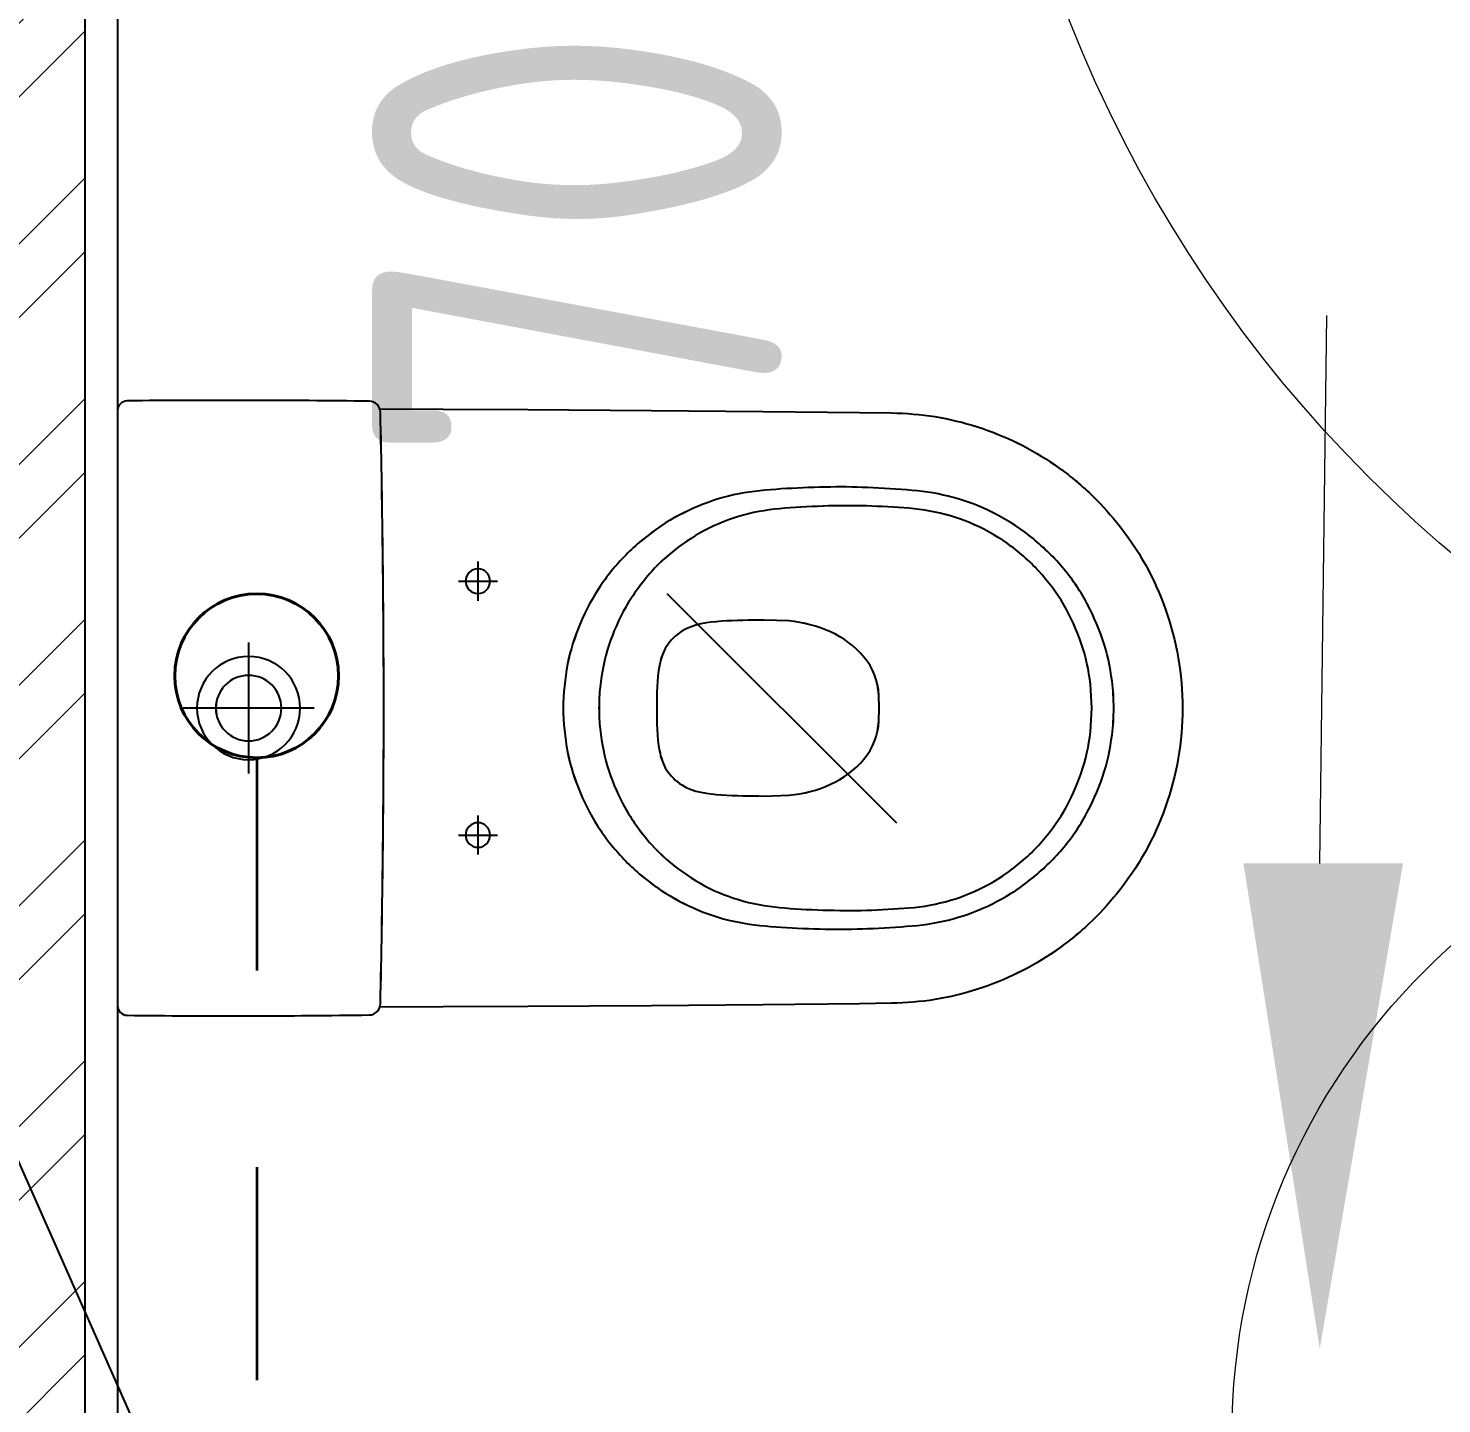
# Model space of a CAD drawing. Header units: millimetres. Extents: x -10178924 to 11692288, y -947381 to 58396.
# Drawn here: x 768375 to 769237, y -889087 to -888247 of the extents above; entities that cross this region are included whole.
import ezdxf
from ezdxf import colors
from ezdxf.entities.mleader import LeaderData, LeaderLine
from ezdxf.math import Vec2, Vec3

# ---------------------------------------------------------------- set-up
doc = ezdxf.new("R2010")
doc.units = ezdxf.units.MM
doc.linetypes.add('Dashed 1', pattern=[250, 130, -120])
for name, color, linetype, lineweight in [('!К3', 30, 'Continuous', 30), ('АР_Двери', 250, 'Continuous', 9), ('Двери', 7, 'Continuous', 9), ('Перегородки', 162, 'Continuous', 9), ('Сантех.оборуд НЕТ НА ТХ', 4, 'Continuous', 0), ('Сантехнические приборы', 7, 'Continuous', 9)]:
    doc.layers.add(name, color=color, linetype=linetype, lineweight=lineweight)
for name, color, linetype in [('PDF _Марки помещений', 5, 'Continuous'), ('ВК_Выноски', 7, 'Continuous'), ('ТХ пищеблок новое 12.09', 252, 'Continuous')]:
    doc.layers.add(name, color=color, linetype=linetype)
doc.layers.add('PDF _Стены отделка', color=7, linetype='Continuous', true_color=0xb505c2)
doc.styles.add('ISOCPEUR', font='isocpeui.ttf', dxfattribs={"width": 0.9})
doc.styles.add('ISOCPEUR_1', font='isocpeur.ttf', dxfattribs={"width": 0.78, "height": 240})

# ---------------------------------------------------------------- blocks, each defined once
blk = doc.blocks.new('_None')
blk = doc.blocks.new('*U2218')
at = {"layer": 'АР_Двери'}
blk.add_arc((50, 0), 815.35, 270, 0, dxfattribs=at)
blk = doc.blocks.new('_Oblique')
at = {"color": 0, "linetype": 'ByBlock', "lineweight": -2}
blk.add_line((-0.5, -0.5), (0.5, 0.5), dxfattribs=at)
blk = doc.blocks.new('A$C5282721b')
at = {"layer": 'Перегородки', "lineweight": 20, "true_color": 0x000000, "transparency": 33554687}
h = blk.add_hatch(dxfattribs=at)
h.set_pattern_fill('ANSI32', color=18, scale=10)
h.set_pattern_definition([(45, (-3081.59, 241515.3), (-67.35192, 67.35192), []), (45, (-3036.69, 241515.3), (-67.35192, 67.35192), [])])
h.paths.add_polyline_path([(49152.073, -10813.422), (49152.073, -11596.906), (49272.073, -11596.906), (49272.073, -10813.422)])
h.paths.add_polyline_path([(49152.073, -10813.422), (49272.073, -10813.422), (49272.073, -9333.422), (49152.073, -9333.422), (49152.073, -9823.422)])
h.paths.add_polyline_path([(50792.073, -7673.422), (50792.073, -7553.422), (48997.987, -7553.422), (48997.987, -7673.422)])
at = {"layer": 'PDF _Марки помещений', "color": 18, "lineweight": 9, "true_color": 0x000000, "transparency": 33554687}
blk.add_circle((50372.383, -10497.01), 400.064, dxfattribs=at)
at = {"layer": 'Перегородки', "color": 18, "linetype": 'Continuous', "lineweight": 25, "true_color": 0x000000, "transparency": 33554687}
for p, q in [((49272.073, -9333.422), (49272.073, -10813.422)), ((49292.073, -9353.422), (49292.073, -10813.422))]:
    blk.add_line(p, q, dxfattribs=at)
at = {"layer": 'Сантех.оборуд НЕТ НА ТХ', "color": 18, "true_color": 0x000000, "transparency": 33554559}
blk.add_lwpolyline([(50025.827, -10148.231), (50030.06, -9813.795)], dxfattribs=at)
at = {"layer": 'Сантехнические приборы', "color": 18, "true_color": 0x000000, "transparency": 33554559}
blk.add_solid([(49979.26, -10148.231), (50025.827, -10444.566), (50076.627, -10148.231)], dxfattribs=at)
at = {"layer": 'ТХ пищеблок новое 12.09', "transparency": 33554687}
for p, q in [((49292.064, -9872.166), (49292.064, -10053.422)), ((49292.073, -9872.166), (49292.073, -10053.422)), ((49292.073, -9872.166), (49292.073, -10053.422)), ((49452.12, -9870.81), (49490.827, -9870.965)), ((49452.13, -9870.81), (49490.836, -9870.965)), ((49490.827, -9870.965), (49542.509, -9871.229)), ((49490.836, -9870.965), (49542.518, -9871.229)), ((49542.509, -9871.229), (49617.755, -9871.747)), ((49542.518, -9871.229), (49617.765, -9871.747)), ((49617.755, -9871.747), (49686.199, -9872.348)), ((49617.765, -9871.747), (49686.209, -9872.348)), ((49686.199, -9872.348), (49744.849, -9872.966)), ((49686.209, -9872.348), (49744.858, -9872.966)), ((49744.849, -9872.966), (49764.417, -9873.203)), ((49744.858, -9872.966), (49764.426, -9873.203)), ((49512.037, -9963.988), (49512.037, -9987.872)), ((49512.047, -9963.988), (49512.047, -9987.872)), ((49500.098, -9975.933), (49523.982, -9975.933)), ((49500.108, -9975.933), (49523.992, -9975.933)), ((49701.854, -10000.203), (49686.773, -9999.762)), ((49701.863, -10000.203), (49686.782, -9999.762)), ((49372.062, -10013.421), (49372.062, -10093.419)), ((49372.071, -10013.421), (49372.071, -10093.419)), ((49886.765, -10053.422), (49885.905, -10038.859)), ((49886.774, -10053.422), (49885.914, -10038.859)), ((49756.986, -10053.422), (49756.777, -10045.54)), ((49756.996, -10053.422), (49756.787, -10045.54)), ((49292.064, -10053.422), (49292.064, -10234.673)), ((49292.073, -10053.422), (49292.073, -10234.673)), ((49292.073, -10053.422), (49292.073, -10234.673)), ((49412.058, -10053.422), (49332.06, -10053.422)), ((49412.068, -10053.422), (49332.07, -10053.422)), ((49756.777, -10061.305), (49756.986, -10053.422)), ((49756.787, -10061.305), (49756.996, -10053.422)), ((49885.905, -10067.985), (49886.765, -10053.422)), ((49885.914, -10067.985), (49886.774, -10053.422)), ((49686.773, -10107.083), (49701.854, -10106.642)), ((49686.782, -10107.083), (49701.863, -10106.642)), ((49512.037, -10118.967), (49512.037, -10142.846)), ((49512.047, -10118.967), (49512.047, -10142.846)), ((49500.098, -10130.907), (49523.982, -10130.907)), ((49500.108, -10130.907), (49523.992, -10130.907)), ((49490.827, -10235.88), (49452.12, -10236.034)), ((49490.836, -10235.88), (49452.13, -10236.034)), ((49542.509, -10235.616), (49490.827, -10235.88)), ((49542.518, -10235.616), (49490.836, -10235.88)), ((49617.755, -10235.097), (49542.509, -10235.616)), ((49617.765, -10235.097), (49542.518, -10235.616)), ((49686.199, -10234.497), (49617.755, -10235.097)), ((49686.209, -10234.497), (49617.765, -10235.097)), ((49744.849, -10233.885), (49686.199, -10234.497)), ((49744.858, -10233.885), (49686.209, -10234.497)), ((49764.417, -10233.642), (49744.849, -10233.885)), ((49764.426, -10233.642), (49744.858, -10233.885))]:
    blk.add_line(p, q, dxfattribs=at)
at = {"layer": 'ТХ пищеблок новое 12.09', "ltscale": 100, "transparency": 33554687}
for p, q in [((49292.073, -9872.166), (49292.073, -10053.422)), ((49292.073, -9872.166), (49292.073, -10053.422)), ((49452.13, -9870.81), (49490.836, -9870.965)), ((49490.836, -9870.965), (49542.518, -9871.229)), ((49542.518, -9871.229), (49617.765, -9871.747)), ((49617.765, -9871.747), (49686.209, -9872.348)), ((49686.209, -9872.348), (49744.858, -9872.966)), ((49744.858, -9872.966), (49764.426, -9873.203)), ((49512.047, -9963.988), (49512.047, -9987.872)), ((49500.108, -9975.933), (49523.992, -9975.933)), ((49701.863, -10000.203), (49686.782, -9999.762)), ((49372.071, -10013.421), (49372.071, -10093.419)), ((49886.774, -10053.422), (49885.914, -10038.859)), ((49756.996, -10053.422), (49756.787, -10045.54)), ((49292.073, -10053.422), (49292.073, -10234.673)), ((49292.073, -10053.422), (49292.073, -10234.673)), ((49412.068, -10053.422), (49332.07, -10053.422)), ((49756.787, -10061.305), (49756.996, -10053.422)), ((49885.914, -10067.985), (49886.774, -10053.422)), ((49686.782, -10107.083), (49701.863, -10106.642)), ((49512.047, -10118.967), (49512.047, -10142.846)), ((49500.108, -10130.907), (49523.992, -10130.907)), ((49490.836, -10235.88), (49452.13, -10236.034)), ((49542.518, -10235.616), (49490.836, -10235.88)), ((49617.765, -10235.097), (49542.518, -10235.616)), ((49686.209, -10234.497), (49617.765, -10235.097)), ((49744.858, -10233.885), (49686.209, -10234.497)), ((49764.426, -10233.642), (49744.858, -10233.885))]:
    blk.add_line(p, q, dxfattribs=at)
at = {"layer": 'ТХ пищеблок новое 12.09', "transparency": 33554687}
for points in [[(49297.995, -9865.871), (49294.71, -9865.915), (49292.064, -9868.589), (49292.064, -9871.88)], [(49298.005, -9865.871), (49294.719, -9865.915), (49292.073, -9868.589), (49292.073, -9871.88)], [(49445.616, -9866.119), (49397.671, -9865.452), (49345.951, -9865.364), (49297.995, -9865.871)], [(49445.626, -9866.119), (49397.681, -9865.452), (49345.96, -9865.364), (49298.005, -9865.871)], [(49452.506, -9872.954), (49452.429, -9869.195), (49449.381, -9866.169), (49445.616, -9866.119)], [(49452.516, -9872.954), (49452.439, -9869.195), (49449.39, -9866.169), (49445.626, -9866.119)], [(49292.064, -9871.88), (49292.064, -9871.88), (49292.064, -9872.166), (49292.064, -9872.166)], [(49292.073, -9871.88), (49292.073, -9871.88), (49292.073, -9872.166), (49292.073, -9872.166)], [(49454.54, -10053.422), (49454.54, -9993.83), (49453.84, -9932.541), (49452.506, -9872.954)], [(49454.55, -10053.422), (49454.55, -9993.83), (49453.85, -9932.541), (49452.516, -9872.954)], [(49764.417, -9873.203), (49773.297, -9873.412), (49782.133, -9874.095), (49790.919, -9875.512)], [(49764.426, -9873.203), (49773.306, -9873.412), (49782.142, -9874.095), (49790.929, -9875.512)], [(49790.919, -9875.512), (49799.739, -9876.94), (49808.415, -9879.062), (49816.931, -9881.752)], [(49790.929, -9875.512), (49799.748, -9876.94), (49808.424, -9879.062), (49816.941, -9881.752)], [(49816.931, -9881.752), (49825.425, -9884.431), (49833.649, -9887.865), (49841.653, -9891.762)], [(49816.941, -9881.752), (49825.435, -9884.431), (49833.659, -9887.865), (49841.663, -9891.762)], [(49841.653, -9891.762), (49849.425, -9895.543), (49856.944, -9899.975), (49864.032, -9904.908)], [(49841.663, -9891.762), (49849.435, -9895.543), (49856.953, -9899.975), (49864.042, -9904.908)], [(49864.032, -9904.908), (49871.446, -9910.062), (49878.452, -9915.707), (49885.067, -9921.864)], [(49864.042, -9904.908), (49871.456, -9910.062), (49878.462, -9915.707), (49885.076, -9921.864)], [(49697.036, -9919.67), (49688.36, -9920.249), (49679.739, -9921.076), (49671.19, -9922.674)], [(49697.046, -9919.67), (49688.37, -9920.249), (49679.749, -9921.076), (49671.199, -9922.674)], [(49723.958, -9918.512), (49714.962, -9918.722), (49705.999, -9919.069), (49697.036, -9919.67)], [(49723.967, -9918.512), (49714.971, -9918.722), (49706.009, -9919.069), (49697.046, -9919.67)], [(49749.87, -9918.777), (49741.249, -9918.457), (49732.579, -9918.308), (49723.958, -9918.512)], [(49749.88, -9918.777), (49741.259, -9918.457), (49732.588, -9918.308), (49723.967, -9918.512)], [(49777.084, -9920.497), (49768.016, -9919.714), (49758.96, -9919.13), (49749.87, -9918.777)], [(49777.093, -9920.497), (49768.026, -9919.714), (49758.969, -9919.13), (49749.88, -9918.777)], [(49802.125, -9924.868), (49793.929, -9922.613), (49785.55, -9921.213), (49777.084, -9920.497)], [(49802.135, -9924.868), (49793.938, -9922.613), (49785.56, -9921.213), (49777.093, -9920.497)], [(49671.19, -9922.674), (49662.784, -9924.245), (49654.455, -9926.852), (49646.573, -9930.149)], [(49671.199, -9922.674), (49662.793, -9924.245), (49654.464, -9926.852), (49646.582, -9930.149)], [(49826.043, -9933.969), (49818.447, -9930.088), (49810.333, -9927.133), (49802.125, -9924.868)], [(49826.052, -9933.969), (49818.457, -9930.088), (49810.343, -9927.133), (49802.135, -9924.868)], [(49885.067, -9921.864), (49891.158, -9927.536), (49896.697, -9933.704), (49902.006, -9940.104)], [(49885.076, -9921.864), (49891.167, -9927.536), (49896.707, -9933.704), (49902.015, -9940.104)], [(49646.573, -9930.149), (49638.69, -9933.445), (49630.973, -9937.353), (49623.89, -9942.16)], [(49646.582, -9930.149), (49638.7, -9933.445), (49630.983, -9937.353), (49623.9, -9942.16)], [(49683.405, -9933.445), (49675.01, -9934.961), (49666.863, -9937.601), (49659.002, -9940.892)], [(49683.414, -9933.445), (49675.019, -9934.961), (49666.872, -9937.601), (49659.012, -9940.892)], [(49709.031, -9930.744), (49700.459, -9931.234), (49691.855, -9931.912), (49683.405, -9933.445)], [(49709.04, -9930.744), (49700.469, -9931.234), (49691.864, -9931.912), (49683.414, -9933.445)], [(49736.255, -9929.884), (49727.166, -9929.939), (49718.104, -9930.226), (49709.031, -9930.744)], [(49736.265, -9929.884), (49727.175, -9929.939), (49718.113, -9930.226), (49709.04, -9930.744)], [(49762.223, -9930.617), (49753.58, -9930.127), (49744.915, -9929.818), (49736.255, -9929.884)], [(49762.233, -9930.617), (49753.59, -9930.127), (49744.924, -9929.818), (49736.265, -9929.884)], [(49787.915, -9933.147), (49779.482, -9931.56), (49770.778, -9931.108), (49762.223, -9930.617)], [(49787.925, -9933.147), (49779.491, -9931.56), (49770.787, -9931.108), (49762.233, -9930.617)], [(49812.461, -9940.385), (49804.584, -9937.033), (49796.316, -9934.74), (49787.915, -9933.147)], [(49812.47, -9940.385), (49804.593, -9937.033), (49796.325, -9934.74), (49787.925, -9933.147)], [(49848.273, -9947.892), (49841.372, -9942.474), (49833.837, -9937.959), (49826.043, -9933.969)], [(49848.283, -9947.892), (49841.382, -9942.474), (49833.846, -9937.959), (49826.052, -9933.969)], [(49623.89, -9942.16), (49616.559, -9947.126), (49609.647, -9952.594), (49603.385, -9958.861)], [(49623.9, -9942.16), (49616.568, -9947.126), (49609.656, -9952.594), (49603.394, -9958.861)], [(49659.002, -9940.892), (49651.181, -9944.149), (49643.723, -9948.454), (49636.833, -9953.377)], [(49659.012, -9940.892), (49651.19, -9944.149), (49643.732, -9948.454), (49636.842, -9953.377)], [(49834.956, -9952.804), (49827.955, -9947.832), (49820.365, -9943.758), (49812.461, -9940.385)], [(49834.965, -9952.804), (49827.965, -9947.832), (49820.375, -9943.758), (49812.47, -9940.385)], [(49902.006, -9940.104), (49927.924, -9972.184), (49942.063, -10012.186), (49942.063, -10053.422)], [(49902.015, -9940.104), (49927.933, -9972.184), (49942.072, -10012.186), (49942.072, -10053.422)], [(49636.833, -9953.377), (49629.992, -9958.266), (49623.537, -9963.888), (49617.942, -9970.178)], [(49636.842, -9953.377), (49630.002, -9958.266), (49623.547, -9963.888), (49617.952, -9970.178)], [(49854.298, -9969.764), (49848.477, -9963.425), (49841.973, -9957.781), (49834.956, -9952.804)], [(49854.308, -9969.764), (49848.487, -9963.425), (49841.982, -9957.781), (49834.965, -9952.804)], [(49867.494, -9966.066), (49861.717, -9959.357), (49855.224, -9953.36), (49848.273, -9947.892)], [(49867.504, -9966.066), (49861.727, -9959.357), (49855.234, -9953.36), (49848.283, -9947.892)], [(49603.385, -9958.861), (49597.244, -9964.985), (49591.649, -9971.666), (49586.815, -9978.876)], [(49603.394, -9958.861), (49597.254, -9964.985), (49591.659, -9971.666), (49586.825, -9978.876)], [(49617.942, -9970.178), (49612.011, -9976.837), (49606.725, -9983.958), (49602.282, -9991.708)], [(49617.952, -9970.178), (49612.021, -9976.837), (49606.735, -9983.958), (49602.292, -9991.708)], [(49869.589, -9990.38), (49865.212, -9982.994), (49860.097, -9976.098), (49854.298, -9969.764)], [(49869.598, -9990.38), (49865.222, -9982.994), (49860.106, -9976.098), (49854.308, -9969.764)], [(49882.575, -9987.348), (49878.397, -9979.736), (49873.15, -9972.636), (49867.494, -9966.066)], [(49882.585, -9987.348), (49878.407, -9979.736), (49873.159, -9972.636), (49867.504, -9966.066)], [(49586.815, -9978.876), (49582.064, -9985.959), (49577.841, -9993.494), (49574.595, -10001.399)], [(49586.825, -9978.876), (49582.073, -9985.959), (49577.851, -9993.494), (49574.604, -10001.399)], [(49893.28, -10011.359), (49890.359, -10003.014), (49886.831, -9995.098), (49882.575, -9987.348)], [(49893.29, -10011.359), (49890.368, -10003.014), (49886.84, -9995.098), (49882.585, -9987.348)], [(49602.282, -9991.708), (49598.027, -9999.111), (49594.609, -10006.96), (49591.958, -10015.074)], [(49602.292, -9991.708), (49598.037, -9999.111), (49594.619, -10006.96), (49591.968, -10015.074)], [(49880.288, -10013.795), (49877.51, -10005.66), (49873.976, -9997.794), (49869.589, -9990.38)], [(49880.297, -10013.795), (49877.519, -10005.66), (49873.986, -9997.794), (49869.598, -9990.38)], [(49574.595, -10001.399), (49571.254, -10009.546), (49568.372, -10017.963), (49566.74, -10026.633)], [(49574.604, -10001.399), (49571.264, -10009.546), (49568.381, -10017.963), (49566.75, -10026.633)], [(49636.447, -10006.542), (49632.638, -10008.928), (49629.634, -10011.949), (49627.181, -10015.719)], [(49636.456, -10006.542), (49632.647, -10008.928), (49629.643, -10011.949), (49627.19, -10015.719)], [(49660.64, -10000.429), (49652.415, -10001.013), (49643.601, -10002.066), (49636.447, -10006.542)], [(49660.649, -10000.429), (49652.425, -10001.013), (49643.611, -10002.066), (49636.456, -10006.542)], [(49686.773, -9999.762), (49678.063, -9999.822), (49669.343, -9999.817), (49660.64, -10000.429)], [(49686.782, -9999.762), (49678.073, -9999.822), (49669.353, -9999.817), (49660.649, -10000.429)], [(49727.276, -10006.916), (49719.168, -10003.207), (49710.695, -10001.14), (49701.854, -10000.203)], [(49727.286, -10006.916), (49719.177, -10003.207), (49710.705, -10001.14), (49701.863, -10000.203)], [(49747.649, -10022.279), (49742.071, -10015.73), (49735.103, -10010.499), (49727.276, -10006.916)], [(49747.658, -10022.279), (49742.08, -10015.73), (49735.113, -10010.499), (49727.286, -10006.916)], [(49591.958, -10015.074), (49589.252, -10023.337), (49587.587, -10031.859), (49586.584, -10040.48)], [(49591.968, -10015.074), (49589.261, -10023.337), (49587.597, -10031.859), (49586.593, -10040.48)], [(49627.181, -10015.719), (49624.948, -10019.153), (49623.614, -10023.37), (49622.843, -10027.366)], [(49627.19, -10015.719), (49624.958, -10019.153), (49623.624, -10023.37), (49622.852, -10027.366)], [(49885.905, -10038.859), (49884.841, -10030.343), (49883.06, -10021.931), (49880.288, -10013.795)], [(49885.914, -10038.859), (49884.85, -10030.343), (49883.07, -10021.931), (49880.297, -10013.795)], [(49899.068, -10037.007), (49897.855, -10028.337), (49896.179, -10019.649), (49893.28, -10011.359)], [(49899.077, -10037.007), (49897.865, -10028.337), (49896.189, -10019.649), (49893.29, -10011.359)], [(49372.062, -10021.92), (49354.66, -10021.92), (49340.554, -10036.02), (49340.554, -10053.422)], [(49372.071, -10021.92), (49354.669, -10021.92), (49340.564, -10036.02), (49340.564, -10053.422)], [(49403.553, -10053.422), (49403.553, -10036.02), (49389.458, -10021.92), (49372.062, -10021.92)], [(49403.562, -10053.422), (49403.562, -10036.02), (49389.468, -10021.92), (49372.071, -10021.92)], [(49756.777, -10045.54), (49756.055, -10037.035), (49753.249, -10028.855), (49747.649, -10022.279)], [(49756.787, -10045.54), (49756.064, -10037.035), (49753.259, -10028.855), (49747.658, -10022.279)], [(49566.74, -10026.633), (49565.053, -10035.535), (49564.171, -10044.371), (49564.012, -10053.422)], [(49566.75, -10026.633), (49565.063, -10035.535), (49564.181, -10044.371), (49564.021, -10053.422)], [(49622.843, -10027.366), (49621.178, -10035.96), (49621.222, -10044.708), (49621.211, -10053.422)], [(49622.852, -10027.366), (49621.188, -10035.96), (49621.232, -10044.708), (49621.221, -10053.422)], [(49372.062, -10033.424), (49361.015, -10033.424), (49352.058, -10042.376), (49352.058, -10053.422)], [(49372.071, -10033.424), (49361.025, -10033.424), (49352.068, -10042.376), (49352.068, -10053.422)], [(49392.054, -10053.422), (49392.054, -10042.376), (49383.103, -10033.424), (49372.062, -10033.424)], [(49392.064, -10053.422), (49392.064, -10042.376), (49383.112, -10033.424), (49372.071, -10033.424)], [(49900.082, -10053.422), (49900.021, -10047.949), (49899.828, -10042.431), (49899.068, -10037.007)], [(49900.091, -10053.422), (49900.031, -10047.949), (49899.838, -10042.431), (49899.077, -10037.007)], [(49340.554, -10053.422), (49340.554, -10070.819), (49354.66, -10084.924), (49372.062, -10084.924)], [(49340.564, -10053.422), (49340.564, -10070.819), (49354.669, -10084.924), (49372.071, -10084.924)], [(49352.058, -10053.422), (49352.058, -10064.463), (49361.015, -10073.42), (49372.062, -10073.42)], [(49352.068, -10053.422), (49352.068, -10064.463), (49361.025, -10073.42), (49372.071, -10073.42)], [(49372.062, -10084.924), (49389.458, -10084.924), (49403.553, -10070.819), (49403.553, -10053.422)], [(49372.062, -10073.42), (49383.103, -10073.42), (49392.054, -10064.463), (49392.054, -10053.422)], [(49372.071, -10084.924), (49389.468, -10084.924), (49403.562, -10070.819), (49403.562, -10053.422)], [(49372.071, -10073.42), (49383.112, -10073.42), (49392.064, -10064.463), (49392.064, -10053.422)], [(49452.506, -10233.89), (49453.84, -10174.309), (49454.54, -10113.014), (49454.54, -10053.422)], [(49452.516, -10233.89), (49453.85, -10174.309), (49454.55, -10113.014), (49454.55, -10053.422)], [(49564.012, -10053.422), (49564.171, -10062.473), (49565.053, -10071.309), (49566.74, -10080.211)], [(49564.021, -10053.422), (49564.181, -10062.473), (49565.063, -10071.309), (49566.75, -10080.211)], [(49621.211, -10053.422), (49621.222, -10062.137), (49621.178, -10070.885), (49622.843, -10079.473)], [(49621.221, -10053.422), (49621.232, -10062.137), (49621.188, -10070.885), (49622.852, -10079.473)], [(49899.068, -10069.838), (49899.828, -10064.408), (49900.021, -10058.896), (49900.082, -10053.422)], [(49899.077, -10069.838), (49899.838, -10064.408), (49900.031, -10058.896), (49900.091, -10053.422)], [(49942.063, -10053.422), (49942.063, -10094.664), (49927.924, -10134.66), (49902.006, -10166.741)], [(49942.072, -10053.422), (49942.072, -10094.664), (49927.933, -10134.66), (49902.015, -10166.741)], [(49586.584, -10066.365), (49587.587, -10074.986), (49589.252, -10083.508), (49591.958, -10091.765)], [(49586.593, -10066.365), (49587.597, -10074.986), (49589.261, -10083.508), (49591.968, -10091.765)], [(49747.649, -10084.566), (49753.249, -10077.99), (49756.055, -10069.81), (49756.777, -10061.305)], [(49747.658, -10084.566), (49753.259, -10077.99), (49756.064, -10069.81), (49756.787, -10061.305)], [(49880.288, -10093.044), (49883.06, -10084.913), (49884.841, -10076.496), (49885.905, -10067.985)], [(49880.297, -10093.044), (49883.07, -10084.913), (49884.85, -10076.496), (49885.914, -10067.985)], [(49893.28, -10095.486), (49896.179, -10087.19), (49897.855, -10078.508), (49899.068, -10069.838)], [(49893.29, -10095.486), (49896.189, -10087.19), (49897.865, -10078.508), (49899.077, -10069.838)], [(49566.74, -10080.211), (49568.372, -10088.882), (49571.254, -10097.305), (49574.595, -10105.446)], [(49566.75, -10080.211), (49568.381, -10088.882), (49571.264, -10097.305), (49574.604, -10105.446)], [(49622.843, -10079.473), (49623.614, -10083.475), (49624.948, -10087.691), (49627.181, -10091.125)], [(49622.852, -10079.473), (49623.624, -10083.475), (49624.958, -10087.691), (49627.19, -10091.125)], [(49727.276, -10099.928), (49735.103, -10096.345), (49742.071, -10091.114), (49747.649, -10084.566)], [(49727.286, -10099.928), (49735.113, -10096.345), (49742.08, -10091.114), (49747.658, -10084.566)], [(49591.958, -10091.765), (49594.609, -10099.884), (49598.027, -10107.728), (49602.282, -10115.136)], [(49591.968, -10091.765), (49594.619, -10099.884), (49598.037, -10107.728), (49602.292, -10115.136)], [(49627.181, -10091.125), (49629.634, -10094.89), (49632.638, -10097.916), (49636.447, -10100.303)], [(49627.19, -10091.125), (49629.643, -10094.89), (49632.647, -10097.916), (49636.456, -10100.303)], [(49869.589, -10116.465), (49873.976, -10109.051), (49877.51, -10101.191), (49880.288, -10093.044)], [(49869.598, -10116.465), (49873.986, -10109.051), (49877.519, -10101.191), (49880.297, -10093.044)], [(49636.447, -10100.303), (49643.601, -10104.779), (49652.415, -10105.832), (49660.64, -10106.411)], [(49636.456, -10100.303), (49643.611, -10104.779), (49652.425, -10105.832), (49660.649, -10106.411)], [(49701.854, -10106.642), (49710.695, -10105.705), (49719.168, -10103.638), (49727.276, -10099.928)], [(49701.863, -10106.642), (49710.705, -10105.705), (49719.177, -10103.638), (49727.286, -10099.928)], [(49882.575, -10119.491), (49886.831, -10111.746), (49890.359, -10103.831), (49893.28, -10095.486)], [(49882.585, -10119.491), (49886.84, -10111.746), (49890.368, -10103.831), (49893.29, -10095.486)], [(49574.595, -10105.446), (49577.841, -10113.35), (49582.064, -10120.886), (49586.815, -10127.969)], [(49574.604, -10105.446), (49577.851, -10113.35), (49582.073, -10120.886), (49586.825, -10127.969)], [(49660.64, -10106.411), (49669.343, -10107.028), (49678.063, -10107.023), (49686.773, -10107.083)], [(49660.649, -10106.411), (49669.353, -10107.028), (49678.073, -10107.023), (49686.782, -10107.083)], [(49602.282, -10115.136), (49606.725, -10122.881), (49612.011, -10130.008), (49617.942, -10136.667)], [(49602.292, -10115.136), (49606.735, -10122.881), (49612.021, -10130.008), (49617.952, -10136.667)], [(49854.298, -10137.075), (49860.097, -10130.747), (49865.212, -10123.851), (49869.589, -10116.465)], [(49854.308, -10137.075), (49860.106, -10130.747), (49865.222, -10123.851), (49869.598, -10116.465)], [(49867.494, -10140.779), (49873.15, -10134.208), (49878.397, -10127.109), (49882.575, -10119.491)], [(49867.504, -10140.779), (49873.159, -10134.208), (49878.407, -10127.109), (49882.585, -10119.491)], [(49586.815, -10127.969), (49591.649, -10135.179), (49597.244, -10141.854), (49603.385, -10147.989)], [(49586.825, -10127.969), (49591.659, -10135.179), (49597.254, -10141.854), (49603.394, -10147.989)], [(49617.942, -10136.667), (49623.537, -10142.956), (49629.992, -10148.579), (49636.833, -10153.468)], [(49617.952, -10136.667), (49623.547, -10142.956), (49630.002, -10148.579), (49636.842, -10153.468)], [(49834.956, -10154.036), (49841.973, -10149.058), (49848.477, -10143.414), (49854.298, -10137.075)], [(49834.965, -10154.036), (49841.982, -10149.058), (49848.487, -10143.414), (49854.308, -10137.075)], [(49848.273, -10158.953), (49855.224, -10153.484), (49861.717, -10147.487), (49867.494, -10140.779)], [(49848.283, -10158.953), (49855.234, -10153.484), (49861.727, -10147.487), (49867.504, -10140.779)], [(49603.385, -10147.989), (49609.647, -10154.251), (49616.559, -10159.713), (49623.89, -10164.685)], [(49603.394, -10147.989), (49609.656, -10154.251), (49616.568, -10159.713), (49623.9, -10164.685)], [(49636.833, -10153.468), (49643.723, -10158.39), (49651.181, -10162.69), (49659.002, -10165.953)], [(49636.842, -10153.468), (49643.732, -10158.39), (49651.19, -10162.69), (49659.012, -10165.953)], [(49812.461, -10166.455), (49820.365, -10163.087), (49827.955, -10159.013), (49834.956, -10154.036)], [(49812.47, -10166.455), (49820.375, -10163.087), (49827.965, -10159.013), (49834.965, -10154.036)], [(49826.043, -10172.876), (49833.837, -10168.885), (49841.372, -10164.371), (49848.273, -10158.953)], [(49826.052, -10172.876), (49833.846, -10168.885), (49841.382, -10164.371), (49848.283, -10158.953)], [(49623.89, -10164.685), (49630.973, -10169.492), (49638.69, -10173.4), (49646.573, -10176.702)], [(49623.9, -10164.685), (49630.983, -10169.492), (49638.7, -10173.4), (49646.582, -10176.702)], [(49659.002, -10165.953), (49666.863, -10169.244), (49675.01, -10171.884), (49683.405, -10173.4)], [(49659.012, -10165.953), (49666.872, -10169.244), (49675.019, -10171.884), (49683.414, -10173.4)], [(49787.915, -10173.692), (49796.316, -10172.105), (49804.584, -10169.811), (49812.461, -10166.455)], [(49787.925, -10173.692), (49796.325, -10172.105), (49804.593, -10169.811), (49812.47, -10166.455)], [(49902.006, -10166.741), (49896.697, -10173.141), (49891.158, -10179.309), (49885.067, -10184.981)], [(49902.015, -10166.741), (49896.707, -10173.141), (49891.167, -10179.309), (49885.076, -10184.981)], [(49646.573, -10176.702), (49654.455, -10179.992), (49662.784, -10182.6), (49671.19, -10184.171)], [(49646.582, -10176.702), (49654.464, -10179.992), (49662.793, -10182.6), (49671.199, -10184.171)], [(49683.405, -10173.4), (49691.855, -10174.927), (49700.459, -10175.605), (49709.031, -10176.101)], [(49683.414, -10173.4), (49691.864, -10174.927), (49700.469, -10175.605), (49709.04, -10176.101)], [(49709.031, -10176.101), (49718.104, -10176.619), (49727.166, -10176.906), (49736.255, -10176.966)], [(49709.04, -10176.101), (49718.113, -10176.619), (49727.175, -10176.906), (49736.265, -10176.966)], [(49736.255, -10176.966), (49744.915, -10177.021), (49753.58, -10176.718), (49762.223, -10176.222)], [(49736.265, -10176.966), (49744.924, -10177.021), (49753.59, -10176.718), (49762.233, -10176.222)], [(49762.223, -10176.222), (49770.778, -10175.737), (49779.482, -10175.296), (49787.915, -10173.692)], [(49762.233, -10176.222), (49770.787, -10175.737), (49779.491, -10175.296), (49787.925, -10173.692)], [(49802.125, -10181.977), (49810.333, -10179.711), (49818.447, -10176.757), (49826.043, -10172.876)], [(49802.135, -10181.977), (49810.343, -10179.711), (49818.457, -10176.757), (49826.052, -10172.876)], [(49671.19, -10184.171), (49679.739, -10185.769), (49688.36, -10186.596), (49697.036, -10187.175)], [(49671.199, -10184.171), (49679.749, -10185.769), (49688.37, -10186.596), (49697.046, -10187.175)], [(49697.036, -10187.175), (49705.999, -10187.776), (49714.962, -10188.117), (49723.958, -10188.332)], [(49697.046, -10187.175), (49706.009, -10187.776), (49714.971, -10188.117), (49723.967, -10188.332)], [(49723.958, -10188.332), (49732.579, -10188.536), (49741.249, -10188.387), (49749.87, -10188.062)], [(49723.967, -10188.332), (49732.588, -10188.536), (49741.259, -10188.387), (49749.88, -10188.062)], [(49749.87, -10188.062), (49758.96, -10187.715), (49768.016, -10187.125), (49777.084, -10186.353)], [(49749.88, -10188.062), (49758.969, -10187.715), (49768.026, -10187.125), (49777.093, -10186.353)], [(49777.084, -10186.353), (49785.55, -10185.626), (49793.929, -10184.231), (49802.125, -10181.977)], [(49777.093, -10186.353), (49785.56, -10185.626), (49793.938, -10184.231), (49802.135, -10181.977)], [(49885.067, -10184.981), (49878.452, -10191.132), (49871.446, -10196.782), (49864.032, -10201.936)], [(49885.076, -10184.981), (49878.462, -10191.132), (49871.456, -10196.782), (49864.042, -10201.936)], [(49864.032, -10201.936), (49856.944, -10206.87), (49849.425, -10211.301), (49841.653, -10215.083)], [(49864.042, -10201.936), (49856.953, -10206.87), (49849.435, -10211.301), (49841.663, -10215.083)], [(49841.653, -10215.083), (49833.649, -10218.974), (49825.425, -10222.408), (49816.931, -10225.093)], [(49841.663, -10215.083), (49833.659, -10218.974), (49825.435, -10222.408), (49816.941, -10225.093)], [(49790.919, -10231.327), (49782.133, -10232.749), (49773.297, -10233.433), (49764.417, -10233.642)], [(49790.929, -10231.327), (49782.142, -10232.749), (49773.306, -10233.433), (49764.426, -10233.642)], [(49816.931, -10225.093), (49808.415, -10227.783), (49799.739, -10229.899), (49790.919, -10231.327)], [(49816.941, -10225.093), (49808.424, -10227.783), (49799.748, -10229.899), (49790.929, -10231.327)], [(49292.064, -10234.673), (49292.064, -10234.673), (49292.064, -10234.965), (49292.064, -10234.965)], [(49292.064, -10234.965), (49292.064, -10238.256), (49294.71, -10240.929), (49297.995, -10240.968)], [(49292.073, -10234.673), (49292.073, -10234.673), (49292.073, -10234.965), (49292.073, -10234.965)], [(49292.073, -10234.965), (49292.073, -10238.256), (49294.719, -10240.929), (49298.005, -10240.968)], [(49445.616, -10240.731), (49449.381, -10240.676), (49452.429, -10237.65), (49452.506, -10233.89)], [(49445.626, -10240.731), (49449.39, -10240.676), (49452.439, -10237.65), (49452.516, -10233.89)], [(49297.995, -10240.968), (49345.951, -10241.475), (49397.671, -10241.398), (49445.616, -10240.731)], [(49298.005, -10240.968), (49345.96, -10241.475), (49397.681, -10241.398), (49445.626, -10240.731)]]:
    blk.add_open_spline(points, degree=3, dxfattribs=at)
at = {"layer": 'ТХ пищеблок новое 12.09', "ltscale": 100, "transparency": 33554687}
for points in [[(49298.005, -9865.871), (49294.719, -9865.915), (49292.073, -9868.589), (49292.073, -9871.88)], [(49445.626, -9866.119), (49397.681, -9865.452), (49345.96, -9865.364), (49298.005, -9865.871)], [(49452.516, -9872.954), (49452.439, -9869.195), (49449.39, -9866.169), (49445.626, -9866.119)], [(49292.073, -9871.88), (49292.073, -9871.88), (49292.073, -9872.166), (49292.073, -9872.166)], [(49454.55, -10053.422), (49454.55, -9993.83), (49453.85, -9932.541), (49452.516, -9872.954)], [(49764.426, -9873.203), (49773.306, -9873.412), (49782.142, -9874.095), (49790.929, -9875.512)], [(49790.929, -9875.512), (49799.748, -9876.94), (49808.424, -9879.062), (49816.941, -9881.752)], [(49816.941, -9881.752), (49825.435, -9884.431), (49833.659, -9887.865), (49841.663, -9891.762)], [(49841.663, -9891.762), (49849.435, -9895.543), (49856.953, -9899.975), (49864.042, -9904.908)], [(49864.042, -9904.908), (49871.456, -9910.062), (49878.462, -9915.707), (49885.076, -9921.864)], [(49697.046, -9919.67), (49688.37, -9920.249), (49679.749, -9921.076), (49671.199, -9922.674)], [(49723.967, -9918.512), (49714.971, -9918.722), (49706.009, -9919.069), (49697.046, -9919.67)], [(49749.88, -9918.777), (49741.259, -9918.457), (49732.588, -9918.308), (49723.967, -9918.512)], [(49777.093, -9920.497), (49768.026, -9919.714), (49758.969, -9919.13), (49749.88, -9918.777)], [(49802.135, -9924.868), (49793.938, -9922.613), (49785.56, -9921.213), (49777.093, -9920.497)], [(49671.199, -9922.674), (49662.793, -9924.245), (49654.464, -9926.852), (49646.582, -9930.149)], [(49826.052, -9933.969), (49818.457, -9930.088), (49810.343, -9927.133), (49802.135, -9924.868)], [(49885.076, -9921.864), (49891.167, -9927.536), (49896.707, -9933.704), (49902.015, -9940.104)], [(49646.582, -9930.149), (49638.7, -9933.445), (49630.983, -9937.353), (49623.9, -9942.16)], [(49683.414, -9933.445), (49675.019, -9934.961), (49666.872, -9937.601), (49659.012, -9940.892)], [(49709.04, -9930.744), (49700.469, -9931.234), (49691.864, -9931.912), (49683.414, -9933.445)], [(49736.265, -9929.884), (49727.175, -9929.939), (49718.113, -9930.226), (49709.04, -9930.744)], [(49762.233, -9930.617), (49753.59, -9930.127), (49744.924, -9929.818), (49736.265, -9929.884)], [(49787.925, -9933.147), (49779.491, -9931.56), (49770.787, -9931.108), (49762.233, -9930.617)], [(49812.47, -9940.385), (49804.593, -9937.033), (49796.325, -9934.74), (49787.925, -9933.147)], [(49848.283, -9947.892), (49841.382, -9942.474), (49833.846, -9937.959), (49826.052, -9933.969)], [(49623.9, -9942.16), (49616.568, -9947.126), (49609.656, -9952.594), (49603.394, -9958.861)], [(49659.012, -9940.892), (49651.19, -9944.149), (49643.732, -9948.454), (49636.842, -9953.377)], [(49834.965, -9952.804), (49827.965, -9947.832), (49820.375, -9943.758), (49812.47, -9940.385)], [(49902.015, -9940.104), (49927.933, -9972.184), (49942.072, -10012.186), (49942.072, -10053.422)], [(49636.842, -9953.377), (49630.002, -9958.266), (49623.547, -9963.888), (49617.952, -9970.178)], [(49854.308, -9969.764), (49848.487, -9963.425), (49841.982, -9957.781), (49834.965, -9952.804)], [(49867.504, -9966.066), (49861.727, -9959.357), (49855.234, -9953.36), (49848.283, -9947.892)], [(49603.394, -9958.861), (49597.254, -9964.985), (49591.659, -9971.666), (49586.825, -9978.876)], [(49617.952, -9970.178), (49612.021, -9976.837), (49606.735, -9983.958), (49602.292, -9991.708)], [(49869.598, -9990.38), (49865.222, -9982.994), (49860.106, -9976.098), (49854.308, -9969.764)], [(49882.585, -9987.348), (49878.407, -9979.736), (49873.159, -9972.636), (49867.504, -9966.066)], [(49586.825, -9978.876), (49582.073, -9985.959), (49577.851, -9993.494), (49574.604, -10001.399)], [(49893.29, -10011.359), (49890.368, -10003.014), (49886.84, -9995.098), (49882.585, -9987.348)], [(49602.292, -9991.708), (49598.037, -9999.111), (49594.619, -10006.96), (49591.968, -10015.074)], [(49880.297, -10013.795), (49877.519, -10005.66), (49873.986, -9997.794), (49869.598, -9990.38)], [(49574.604, -10001.399), (49571.264, -10009.546), (49568.381, -10017.963), (49566.75, -10026.633)], [(49636.456, -10006.542), (49632.647, -10008.928), (49629.643, -10011.949), (49627.19, -10015.719)], [(49660.649, -10000.429), (49652.425, -10001.013), (49643.611, -10002.066), (49636.456, -10006.542)], [(49686.782, -9999.762), (49678.073, -9999.822), (49669.353, -9999.817), (49660.649, -10000.429)], [(49727.286, -10006.916), (49719.177, -10003.207), (49710.705, -10001.14), (49701.863, -10000.203)], [(49747.658, -10022.279), (49742.08, -10015.73), (49735.113, -10010.499), (49727.286, -10006.916)], [(49591.968, -10015.074), (49589.261, -10023.337), (49587.597, -10031.859), (49586.593, -10040.48)], [(49627.19, -10015.719), (49624.958, -10019.153), (49623.624, -10023.37), (49622.852, -10027.366)], [(49885.914, -10038.859), (49884.85, -10030.343), (49883.07, -10021.931), (49880.297, -10013.795)], [(49899.077, -10037.007), (49897.865, -10028.337), (49896.189, -10019.649), (49893.29, -10011.359)], [(49372.071, -10021.92), (49354.669, -10021.92), (49340.564, -10036.02), (49340.564, -10053.422)], [(49403.562, -10053.422), (49403.562, -10036.02), (49389.468, -10021.92), (49372.071, -10021.92)], [(49756.787, -10045.54), (49756.064, -10037.035), (49753.259, -10028.855), (49747.658, -10022.279)], [(49566.75, -10026.633), (49565.063, -10035.535), (49564.181, -10044.371), (49564.021, -10053.422)], [(49622.852, -10027.366), (49621.188, -10035.96), (49621.232, -10044.708), (49621.221, -10053.422)], [(49372.071, -10033.424), (49361.025, -10033.424), (49352.068, -10042.376), (49352.068, -10053.422)], [(49392.064, -10053.422), (49392.064, -10042.376), (49383.112, -10033.424), (49372.071, -10033.424)], [(49900.091, -10053.422), (49900.031, -10047.949), (49899.838, -10042.431), (49899.077, -10037.007)], [(49340.564, -10053.422), (49340.564, -10070.819), (49354.669, -10084.924), (49372.071, -10084.924)], [(49352.068, -10053.422), (49352.068, -10064.463), (49361.025, -10073.42), (49372.071, -10073.42)], [(49372.071, -10084.924), (49389.468, -10084.924), (49403.562, -10070.819), (49403.562, -10053.422)], [(49372.071, -10073.42), (49383.112, -10073.42), (49392.064, -10064.463), (49392.064, -10053.422)], [(49452.516, -10233.89), (49453.85, -10174.309), (49454.55, -10113.014), (49454.55, -10053.422)], [(49564.021, -10053.422), (49564.181, -10062.473), (49565.063, -10071.309), (49566.75, -10080.211)], [(49621.221, -10053.422), (49621.232, -10062.137), (49621.188, -10070.885), (49622.852, -10079.473)], [(49899.077, -10069.838), (49899.838, -10064.408), (49900.031, -10058.896), (49900.091, -10053.422)], [(49942.072, -10053.422), (49942.072, -10094.664), (49927.933, -10134.66), (49902.015, -10166.741)], [(49586.593, -10066.365), (49587.597, -10074.986), (49589.261, -10083.508), (49591.968, -10091.765)], [(49747.658, -10084.566), (49753.259, -10077.99), (49756.064, -10069.81), (49756.787, -10061.305)], [(49880.297, -10093.044), (49883.07, -10084.913), (49884.85, -10076.496), (49885.914, -10067.985)], [(49893.29, -10095.486), (49896.189, -10087.19), (49897.865, -10078.508), (49899.077, -10069.838)], [(49566.75, -10080.211), (49568.381, -10088.882), (49571.264, -10097.305), (49574.604, -10105.446)], [(49622.852, -10079.473), (49623.624, -10083.475), (49624.958, -10087.691), (49627.19, -10091.125)], [(49727.286, -10099.928), (49735.113, -10096.345), (49742.08, -10091.114), (49747.658, -10084.566)], [(49591.968, -10091.765), (49594.619, -10099.884), (49598.037, -10107.728), (49602.292, -10115.136)], [(49627.19, -10091.125), (49629.643, -10094.89), (49632.647, -10097.916), (49636.456, -10100.303)], [(49869.598, -10116.465), (49873.986, -10109.051), (49877.519, -10101.191), (49880.297, -10093.044)], [(49636.456, -10100.303), (49643.611, -10104.779), (49652.425, -10105.832), (49660.649, -10106.411)], [(49701.863, -10106.642), (49710.705, -10105.705), (49719.177, -10103.638), (49727.286, -10099.928)], [(49882.585, -10119.491), (49886.84, -10111.746), (49890.368, -10103.831), (49893.29, -10095.486)], [(49574.604, -10105.446), (49577.851, -10113.35), (49582.073, -10120.886), (49586.825, -10127.969)], [(49660.649, -10106.411), (49669.353, -10107.028), (49678.073, -10107.023), (49686.782, -10107.083)], [(49602.292, -10115.136), (49606.735, -10122.881), (49612.021, -10130.008), (49617.952, -10136.667)], [(49854.308, -10137.075), (49860.106, -10130.747), (49865.222, -10123.851), (49869.598, -10116.465)], [(49867.504, -10140.779), (49873.159, -10134.208), (49878.407, -10127.109), (49882.585, -10119.491)], [(49586.825, -10127.969), (49591.659, -10135.179), (49597.254, -10141.854), (49603.394, -10147.989)], [(49617.952, -10136.667), (49623.547, -10142.956), (49630.002, -10148.579), (49636.842, -10153.468)], [(49834.965, -10154.036), (49841.982, -10149.058), (49848.487, -10143.414), (49854.308, -10137.075)], [(49848.283, -10158.953), (49855.234, -10153.484), (49861.727, -10147.487), (49867.504, -10140.779)], [(49603.394, -10147.989), (49609.656, -10154.251), (49616.568, -10159.713), (49623.9, -10164.685)], [(49636.842, -10153.468), (49643.732, -10158.39), (49651.19, -10162.69), (49659.012, -10165.953)], [(49812.47, -10166.455), (49820.375, -10163.087), (49827.965, -10159.013), (49834.965, -10154.036)], [(49826.052, -10172.876), (49833.846, -10168.885), (49841.382, -10164.371), (49848.283, -10158.953)], [(49623.9, -10164.685), (49630.983, -10169.492), (49638.7, -10173.4), (49646.582, -10176.702)], [(49659.012, -10165.953), (49666.872, -10169.244), (49675.019, -10171.884), (49683.414, -10173.4)], [(49787.925, -10173.692), (49796.325, -10172.105), (49804.593, -10169.811), (49812.47, -10166.455)], [(49902.015, -10166.741), (49896.707, -10173.141), (49891.167, -10179.309), (49885.076, -10184.981)], [(49646.582, -10176.702), (49654.464, -10179.992), (49662.793, -10182.6), (49671.199, -10184.171)], [(49683.414, -10173.4), (49691.864, -10174.927), (49700.469, -10175.605), (49709.04, -10176.101)], [(49709.04, -10176.101), (49718.113, -10176.619), (49727.175, -10176.906), (49736.265, -10176.966)], [(49736.265, -10176.966), (49744.924, -10177.021), (49753.59, -10176.718), (49762.233, -10176.222)], [(49762.233, -10176.222), (49770.787, -10175.737), (49779.491, -10175.296), (49787.925, -10173.692)], [(49802.135, -10181.977), (49810.343, -10179.711), (49818.457, -10176.757), (49826.052, -10172.876)], [(49671.199, -10184.171), (49679.749, -10185.769), (49688.37, -10186.596), (49697.046, -10187.175)], [(49697.046, -10187.175), (49706.009, -10187.776), (49714.971, -10188.117), (49723.967, -10188.332)], [(49723.967, -10188.332), (49732.588, -10188.536), (49741.259, -10188.387), (49749.88, -10188.062)], [(49749.88, -10188.062), (49758.969, -10187.715), (49768.026, -10187.125), (49777.093, -10186.353)], [(49777.093, -10186.353), (49785.56, -10185.626), (49793.938, -10184.231), (49802.135, -10181.977)], [(49885.076, -10184.981), (49878.462, -10191.132), (49871.456, -10196.782), (49864.042, -10201.936)], [(49864.042, -10201.936), (49856.953, -10206.87), (49849.435, -10211.301), (49841.663, -10215.083)], [(49841.663, -10215.083), (49833.659, -10218.974), (49825.435, -10222.408), (49816.941, -10225.093)], [(49790.929, -10231.327), (49782.142, -10232.749), (49773.306, -10233.433), (49764.426, -10233.642)], [(49816.941, -10225.093), (49808.424, -10227.783), (49799.748, -10229.899), (49790.929, -10231.327)], [(49292.073, -10234.673), (49292.073, -10234.673), (49292.073, -10234.965), (49292.073, -10234.965)], [(49292.073, -10234.965), (49292.073, -10238.256), (49294.719, -10240.929), (49298.005, -10240.968)], [(49445.626, -10240.731), (49449.39, -10240.676), (49452.439, -10237.65), (49452.516, -10233.89)], [(49298.005, -10240.968), (49345.96, -10241.475), (49397.681, -10241.398), (49445.626, -10240.731)]]:
    blk.add_open_spline(points, degree=3, dxfattribs=at)
at = {"layer": 'ТХ пищеблок новое 12.09', "transparency": 33554687}
for points, knots in [([(49519.534, -9975.933), (49519.534, -9971.787), (49516.183, -9968.436), (49512.037, -9968.436), (49507.898, -9968.436), (49504.541, -9971.787), (49504.541, -9975.933)], [0, 0, 0, 0, 1, 1, 1, 2, 2, 2, 2]), ([(49519.543, -9975.933), (49519.543, -9971.787), (49516.192, -9968.436), (49512.047, -9968.436), (49507.907, -9968.436), (49504.55, -9971.787), (49504.55, -9975.933)], [0, 0, 0, 0, 1, 1, 1, 2, 2, 2, 2]), ([(49504.541, -9975.933), (49504.541, -9980.072), (49507.898, -9983.435), (49512.037, -9983.435), (49516.183, -9983.435), (49519.534, -9980.072), (49519.534, -9975.933)], [2, 2, 2, 2, 3, 3, 3, 4, 4, 4, 4]), ([(49504.55, -9975.933), (49504.55, -9980.072), (49507.907, -9983.435), (49512.047, -9983.435), (49516.192, -9983.435), (49519.543, -9980.072), (49519.543, -9975.933)], [2, 2, 2, 2, 3, 3, 3, 4, 4, 4, 4]), ([(49586.584, -10040.48), (49586.137, -10044.785), (49585.922, -10049.101), (49585.922, -10053.422), (49585.922, -10057.738), (49586.137, -10062.06), (49586.584, -10066.365)], [17, 17, 17, 17, 18, 18, 18, 19, 19, 19, 19]), ([(49586.593, -10040.48), (49586.147, -10044.785), (49585.932, -10049.101), (49585.932, -10053.422), (49585.932, -10057.738), (49586.147, -10062.06), (49586.593, -10066.365)], [17, 17, 17, 17, 18, 18, 18, 19, 19, 19, 19]), ([(49519.534, -10130.907), (49519.534, -10126.767), (49516.183, -10123.41), (49512.037, -10123.41), (49507.898, -10123.41), (49504.541, -10126.767), (49504.541, -10130.907)], [0, 0, 0, 0, 1, 1, 1, 2, 2, 2, 2]), ([(49519.543, -10130.907), (49519.543, -10126.767), (49516.192, -10123.41), (49512.047, -10123.41), (49507.907, -10123.41), (49504.55, -10126.767), (49504.55, -10130.907)], [0, 0, 0, 0, 1, 1, 1, 2, 2, 2, 2]), ([(49504.541, -10130.907), (49504.541, -10135.046), (49507.898, -10138.409), (49512.037, -10138.409), (49516.183, -10138.409), (49519.534, -10135.046), (49519.534, -10130.907)], [2, 2, 2, 2, 3, 3, 3, 4, 4, 4, 4]), ([(49504.55, -10130.907), (49504.55, -10135.046), (49507.907, -10138.409), (49512.047, -10138.409), (49516.192, -10138.409), (49519.543, -10135.046), (49519.543, -10130.907)], [2, 2, 2, 2, 3, 3, 3, 4, 4, 4, 4])]:
    blk.add_open_spline(points, degree=3, knots=knots, dxfattribs=at)
at = {"layer": 'ТХ пищеблок новое 12.09', "ltscale": 100, "transparency": 33554687}
for points, knots in [([(49519.543, -9975.933), (49519.543, -9971.787), (49516.192, -9968.436), (49512.047, -9968.436), (49507.907, -9968.436), (49504.55, -9971.787), (49504.55, -9975.933)], [0, 0, 0, 0, 1, 1, 1, 2, 2, 2, 2]), ([(49504.55, -9975.933), (49504.55, -9980.072), (49507.907, -9983.435), (49512.047, -9983.435), (49516.192, -9983.435), (49519.543, -9980.072), (49519.543, -9975.933)], [2, 2, 2, 2, 3, 3, 3, 4, 4, 4, 4]), ([(49586.593, -10040.48), (49586.147, -10044.785), (49585.932, -10049.101), (49585.932, -10053.422), (49585.932, -10057.738), (49586.147, -10062.06), (49586.593, -10066.365)], [17, 17, 17, 17, 18, 18, 18, 19, 19, 19, 19]), ([(49519.543, -10130.907), (49519.543, -10126.767), (49516.192, -10123.41), (49512.047, -10123.41), (49507.907, -10123.41), (49504.55, -10126.767), (49504.55, -10130.907)], [0, 0, 0, 0, 1, 1, 1, 2, 2, 2, 2]), ([(49504.55, -10130.907), (49504.55, -10135.046), (49507.907, -10138.409), (49512.047, -10138.409), (49516.192, -10138.409), (49519.543, -10135.046), (49519.543, -10130.907)], [2, 2, 2, 2, 3, 3, 3, 4, 4, 4, 4])]:
    blk.add_open_spline(points, degree=3, knots=knots, dxfattribs=at)
at = {"layer": 'PDF _Стены отделка', "ltscale": 0.1, "transparency": 33554687, "xscale": 140, "yscale": 140, "zscale": 140, "rotation": 270}
blk.add_blockref('_Oblique', (49697.399, -10053.422), dxfattribs=at)
at = {"layer": 'Двери', "color": 18, "linetype": 'Continuous', "ltscale": 2, "true_color": 0x000000, "transparency": 33554687, "xscale": -1}
blk.add_blockref('*U2218', (50682.348, -9335.922), dxfattribs=at)
at = {"layer": 'PDF _Стены отделка', "ltscale": 0.1, "transparency": 33554687, "insert": (49572.399, -9703.422), "char_height": 250, "attachment_point": 5, "rotation": 90, "style": 'ISOCPEUR_1'}
blk.add_mtext('\\A1;700', dxfattribs=at)

msp = doc.modelspace()

# ---------------------------------------------------------------- linework, layer by layer
at = {"layer": '!К3', "color": 242, "linetype": 'Dashed 1', "lineweight": 35, "true_color": 0xcd2027}
msp.add_lwpolyline([(768514.02, -888692.51), (768514.02, -889124.32), (768454.7, -889182)], dxfattribs=at)
at = {"layer": '!К3', "color": 242, "lineweight": 40, "true_color": 0xcd2027}
msp.add_circle((768514.02, -888642.51), 50, dxfattribs=at)

# ---------------------------------------------------------------- block references
msp.add_blockref('A$C5282721b', (719137.02, -878608.81))

# ---------------------------------------------------------------- leaders
at = {"layer": 'ВК_Выноски', "lineweight": -2}
ml = msp.add_multileader_mtext('Standard', dxfattribs=at)
ml.set_content('Дренажный насос ^JГном 10-10', color=256, style='ISOCPEUR')
ml.set_leader_properties(lineweight=13)
ml.build(insert=Vec2(0, 0))
ml.multileader.update_dxf_attribs({"text_left_attachment_type": 6, "text_right_attachment_type": 6, "dogleg_length": 1, "arrow_head_size": 300, "scale": 100})
ctx = ml.context
ctx.base_point, ctx.scale, ctx.char_height, ctx.arrow_head_size, ctx.landing_gap_size, ctx.plane_origin = Vec3(757396.99, -891606.7), 100, 250, 300, 0.09, Vec3(764230.65, -891116.23)
ctx.left_attachment, ctx.right_attachment, ctx.text_align_type = 6, 6, 1
notes = []
notes.append((ctx, [(1, (1, 1, 0), (760034.73, -891606.7), (-1, 0), 100, [(0, [(763330.87, -888041.11)], 0, [])])]))
ctx.mtext.insert, ctx.mtext.width, ctx.mtext.alignment, ctx.mtext.flow_direction = Vec3(758597.14, -891306.7), 218673.8138, 2, 5
at = {"layer": 'ВК_Выноски'}
ml = msp.add_multileader_mtext('Standard', dxfattribs=at)
ml.set_content('{\\C256;Душевой поддон в строительном исполнении}', color=7, style='ISOCPEUR')
ml.set_leader_properties(color=7, linetype='ByLayer', lineweight=-1)
ml.set_arrow_properties(name='NONE')
ml.build(insert=Vec2(0, 0))
ml.multileader.update_dxf_attribs({"text_left_attachment_type": 6, "text_right_attachment_type": 6, "dogleg_length": 0.36, "arrow_head_size": 300})
ctx = ml.context
ctx.base_point, ctx.char_height, ctx.arrow_head_size, ctx.landing_gap_size, ctx.plane_origin = Vec3(766617.58, -893638.61), 250, 300, 100, Vec3(781568.04, -921820.1)
ctx.left_attachment, ctx.right_attachment, ctx.text_align_type = 6, 6, 2
notes.append((ctx, [(1, (1, 1, 0), (768949.42, -893638.61), (-1, 0), 100.36, [(1, [(768809.55, -889935.71), (768045.06, -888207.27)], 0, [])])]))
ctx.mtext.insert, ctx.mtext.width, ctx.mtext.alignment, ctx.mtext.flow_direction = Vec3(768749.06, -893338.61), 1489.5883, 3, 5
at = {"layer": 'ВК_Выноски', "lineweight": -2}
ml = msp.add_multileader_mtext('Standard', dxfattribs=at)
ml.set_content('Канализационный затвор \\Pс электроприводом %%C100', color=256, style='ISOCPEUR')
ml.set_leader_properties(lineweight=13)
ml.build(insert=Vec2(0, 0))
ml.multileader.update_dxf_attribs({"text_left_attachment_type": 6, "text_right_attachment_type": 6, "dogleg_length": 1, "arrow_head_size": 300, "scale": 100})
ctx = ml.context
ctx.base_point, ctx.scale, ctx.char_height, ctx.arrow_head_size, ctx.landing_gap_size, ctx.plane_origin = Vec3(756340.53, -894076.41), 100, 250, 300, 0.09, Vec3(765388.03, -892349.71)
ctx.left_attachment, ctx.right_attachment, ctx.text_align_type = 6, 6, 1
notes.append((ctx, [(1, (1, 1, 0), (760172.64, -894076.41), (-1, 0), 100, [(1, [(762814.73, -888224.04), (763650.34, -888847.6)], 0, [])])]))
ctx.mtext.insert, ctx.mtext.width, ctx.mtext.alignment, ctx.mtext.flow_direction = Vec3(758085.05, -893751.41), 218673.8138, 2, 5
ml = msp.add_multileader_mtext('Standard', dxfattribs=at)
ml.set_content('Канализационная станция\\PSFA SANICUBIC 1 WP NM 4', color=256, style='ISOCPEUR')
ml.set_leader_properties(lineweight=13)
ml.build(insert=Vec2(0, 0))
ml.multileader.update_dxf_attribs({"text_left_attachment_type": 6, "text_right_attachment_type": 6, "dogleg_length": 1, "arrow_head_size": 300, "scale": 100})
ctx = ml.context
ctx.base_point, ctx.scale, ctx.char_height, ctx.arrow_head_size, ctx.landing_gap_size, ctx.plane_origin = Vec3(756445.96, -894813.48), 100, 250, 300, 0.09, Vec3(765510.94, -891140.28)
ctx.left_attachment, ctx.right_attachment, ctx.text_align_type = 6, 6, 1
notes.append((ctx, [(1, (1, 1, 0), (760460.46, -894813.48), (-1, 0), 100, [(0, [(764370.57, -888257.36)], 0, [])])]))
ctx.mtext.insert, ctx.mtext.width, ctx.mtext.alignment, ctx.mtext.flow_direction = Vec3(758279.12, -894513.48), 218673.8138, 2, 5
for ctx, leaders in notes:
    for number, flags, end, landing, length, lines in leaders:
        leader = LeaderData()
        leader.index, (leader.has_last_leader_line, leader.has_dogleg_vector, leader.attachment_direction) = number, flags
        leader.last_leader_point, leader.dogleg_vector, leader.dogleg_length = Vec3(end), Vec3(landing), length
        for number, points, colour, breaks in lines:
            line = LeaderLine()
            line.index, line.vertices, line.color, line.breaks = number, Vec3.list(points), colors.encode_raw_color(colour), breaks
            leader.lines.append(line)
        ctx.leaders.append(leader)

doc.saveas('drawing.dxf')
